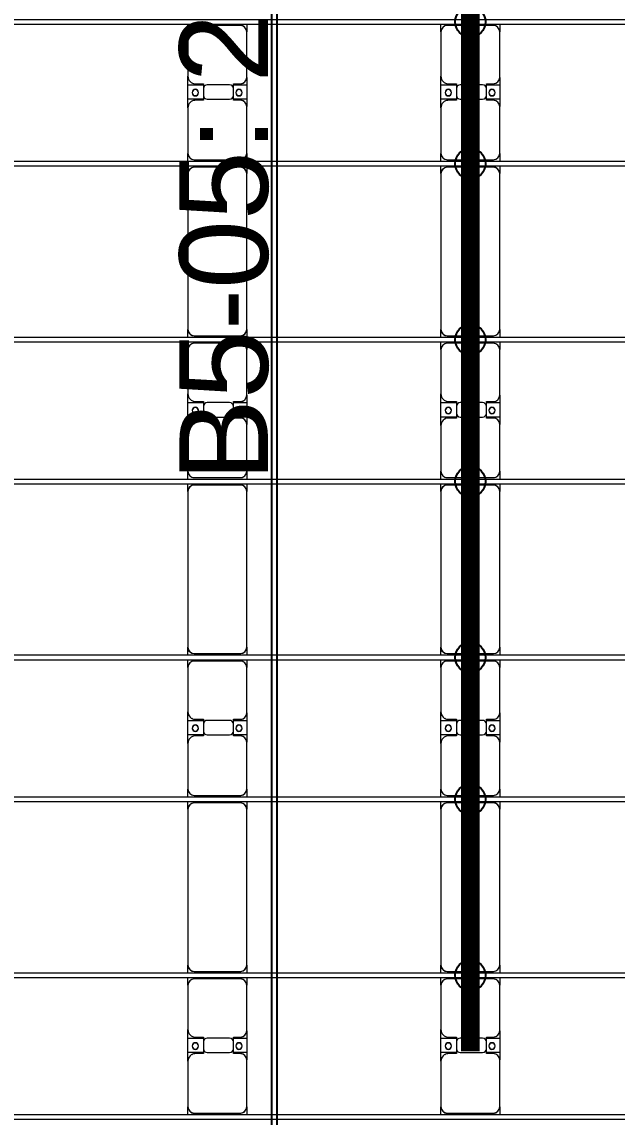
# Model space of a CAD drawing. Header units: millimetres. Extents: x -147246 to 112336, y -213734 to -86506.
# Drawn here: x 340 to 5045, y -188580 to -179930 of the extents above; entities that cross this region are included whole.
import ezdxf

# ---------------------------------------------------------------- set-up
doc = ezdxf.new("R2010")
doc.units = ezdxf.units.MM
doc.layers.add('A-GENM', color=13, linetype='Continuous', lineweight=9)
doc.layers.add('S-BEAM', color=12, linetype='Continuous', lineweight=9)
doc.layers.add('GC-GHI CHU', color=2, linetype='Continuous')
doc.layers.add('GC-HOP 40x60 GIA CUONG', color=1, linetype='Continuous')
doc.styles.add('GC_VN', font='arial.ttf')

# ---------------------------------------------------------------- blocks, each defined once
blk = doc.blocks.new('Dai phao do pin - DẢI PHAO ĐỠ PIN-V50-BỐ TRÍ KHUNG KẾT CẤU BÈ PIN 05')
at = {"layer": 'A-GENM', "color": 7}
for p, q in [((13258.5, 241.6), (13319.7, 241.6)), ((13269.7, 191.6), (13269.7, -173.4)), ((13679.7, 241.6), (13319.7, 241.6)), ((13679.7, 241.6), (13862.2, 241.6)), ((13739.7, 118.2), (13739.7, 181.6)), ((13747.8, 241.6), (13930.3, 241.6)), ((13747.8, 118.2), (13747.8, 241.6)), ((13862.2, 241.6), (13862.2, 118.2)), ((13870.3, 181.6), (13870.3, 118.2)), ((14280.3, 241.6), (13930.3, 241.6)), ((14280.3, 241.6), (14338.5, 241.6)), ((14330.3, -173.4), (14330.3, 191.6)), ((14378.5, 241.6), (14439.7, 241.6)), ((14389.7, 191.6), (14389.7, -173.4)), ((15670.3, 241.6), (14439.7, 241.6)), ((15670.3, 241.6), (15728.5, 241.6)), ((15720.3, -173.4), (15720.3, 191.6)), ((15768.5, 241.6), (15829.7, 241.6)), ((15779.7, 191.6), (15779.7, -173.4)), ((16189.7, 241.6), (15829.7, 241.6)), ((16189.7, 241.6), (16372.2, 241.6)), ((16249.7, 118.2), (16249.7, 181.6)), ((16257.8, 241.6), (16440.3, 241.6)), ((16257.8, 118.2), (16257.8, 241.6)), ((16372.2, 241.6), (16372.2, 118.2)), ((16380.3, 181.6), (16380.3, 118.2)), ((16790.3, 241.6), (16440.3, 241.6)), ((16790.3, 241.6), (16848.5, 241.6)), ((16840.3, -173.4), (16840.3, 191.6)), ((16888.5, 241.6), (16949.7, 241.6)), ((16899.7, 191.6), (16899.7, -173.4)), ((18180.3, 241.6), (16949.7, 241.6)), ((18180.3, 241.6), (18238.5, 241.6)), ((18230.3, -173.4), (18230.3, 191.6)), ((18278.5, 241.6), (18339.7, 241.6)), ((18289.7, 191.6), (18289.7, -173.4)), ((18699.7, 241.6), (18339.7, 241.6)), ((18699.7, 241.6), (18882.2, 241.6)), ((18759.7, 118.2), (18759.7, 181.6)), ((18767.8, 241.6), (18950.3, 241.6)), ((18767.8, 118.2), (18767.8, 241.6)), ((18882.2, 241.6), (18882.2, 118.2)), ((18890.3, 181.6), (18890.3, 118.2)), ((19300.3, 241.6), (18950.3, 241.6)), ((19300.3, 241.6), (19358.5, 241.6)), ((19350.3, -173.4), (19350.3, 191.6)), ((19398.5, 241.6), (19459.7, 241.6)), ((19409.7, 191.6), (19409.7, -173.4)), ((20690.3, 241.6), (19459.7, 241.6)), ((20690.3, 241.6), (20748.5, 241.6)), ((20740.3, -173.4), (20740.3, 191.6)), ((20788.5, 241.6), (20849.7, 241.6)), ((20799.7, 191.6), (20799.7, -173.4)), ((21209.7, 241.6), (20849.7, 241.6)), ((21209.7, 241.6), (21392.2, 241.6)), ((21269.7, 118.2), (21269.7, 181.6)), ((21277.8, 241.6), (21460.3, 241.6)), ((21277.8, 118.2), (21277.8, 241.6)), ((21392.2, 241.6), (21392.2, 118.2)), ((21400.3, 181.6), (21400.3, 118.2)), ((21810.3, 241.6), (21460.3, 241.6)), ((21810.3, 241.6), (21868.5, 241.6)), ((21860.3, -173.4), (21860.3, 191.6)), ((13832.2, 118.2), (13739.7, 118.2)), ((13747.8, 88.2), (13747.8, -88.2)), ((13870.3, 118.2), (13777.8, 118.2)), ((13862.2, -88.2), (13862.2, 88.2)), ((16342.2, 118.2), (16249.7, 118.2)), ((16257.8, 88.2), (16257.8, -88.2)), ((16380.3, 118.2), (16287.8, 118.2)), ((16372.2, -88.2), (16372.2, 88.2)), ((18852.2, 118.2), (18759.7, 118.2)), ((18767.8, 88.2), (18767.8, -88.2)), ((18890.3, 118.2), (18797.8, 118.2)), ((18882.2, -88.2), (18882.2, 88.2)), ((21362.2, 118.2), (21269.7, 118.2)), ((21277.8, 88.2), (21277.8, -88.2)), ((21400.3, 118.2), (21307.8, 118.2)), ((21392.2, -88.2), (21392.2, 88.2)), ((13739.7, -173.4), (13739.7, -118.2)), ((13739.7, -118.2), (13832.2, -118.2)), ((13747.8, -223.4), (13747.8, -118.2)), ((13777.8, -118.2), (13870.3, -118.2)), ((13862.2, -118.2), (13862.2, -223.4)), ((13870.3, -118.2), (13870.3, -173.4)), ((16249.7, -173.4), (16249.7, -118.2)), ((16249.7, -118.2), (16342.2, -118.2)), ((16257.8, -223.4), (16257.8, -118.2)), ((16287.8, -118.2), (16380.3, -118.2)), ((16372.2, -118.2), (16372.2, -223.4)), ((16380.3, -118.2), (16380.3, -173.4)), ((18759.7, -173.4), (18759.7, -118.2)), ((18759.7, -118.2), (18852.2, -118.2)), ((18767.8, -223.4), (18767.8, -118.2)), ((18797.8, -118.2), (18890.3, -118.2)), ((18882.2, -118.2), (18882.2, -223.4)), ((18890.3, -118.2), (18890.3, -173.4)), ((21269.7, -173.4), (21269.7, -118.2)), ((21269.7, -118.2), (21362.2, -118.2)), ((21277.8, -223.4), (21277.8, -118.2)), ((21307.8, -118.2), (21400.3, -118.2)), ((21392.2, -118.2), (21392.2, -223.4)), ((21400.3, -118.2), (21400.3, -173.4)), ((13319.7, -223.4), (13258.5, -223.4)), ((13319.7, -223.4), (13689.7, -223.4)), ((13862.2, -223.4), (13689.7, -223.4)), ((13920.3, -223.4), (13747.8, -223.4)), ((13920.3, -223.4), (14280.3, -223.4)), ((14338.5, -223.4), (14280.3, -223.4)), ((14439.7, -223.4), (14378.5, -223.4)), ((14439.7, -223.4), (15670.3, -223.4)), ((15728.5, -223.4), (15670.3, -223.4)), ((15829.7, -223.4), (15768.5, -223.4)), ((15829.7, -223.4), (16199.7, -223.4)), ((16372.2, -223.4), (16199.7, -223.4)), ((16430.3, -223.4), (16257.8, -223.4)), ((16430.3, -223.4), (16790.3, -223.4)), ((16848.5, -223.4), (16790.3, -223.4)), ((16949.7, -223.4), (16888.5, -223.4)), ((16949.7, -223.4), (18180.3, -223.4)), ((18238.5, -223.4), (18180.3, -223.4)), ((18339.7, -223.4), (18278.5, -223.4)), ((18339.7, -223.4), (18709.7, -223.4)), ((18882.2, -223.4), (18709.7, -223.4)), ((18940.3, -223.4), (18767.8, -223.4)), ((18940.3, -223.4), (19300.3, -223.4)), ((19358.5, -223.4), (19300.3, -223.4)), ((19459.7, -223.4), (19398.5, -223.4)), ((19459.7, -223.4), (20690.3, -223.4)), ((20748.5, -223.4), (20690.3, -223.4)), ((20849.7, -223.4), (20788.5, -223.4)), ((20849.7, -223.4), (21219.7, -223.4)), ((21392.2, -223.4), (21219.7, -223.4)), ((21450.3, -223.4), (21277.8, -223.4)), ((21450.3, -223.4), (21810.3, -223.4)), ((21868.5, -223.4), (21810.3, -223.4))]:
    blk.add_line(p, q, dxfattribs=at)
for centre, radius, start, end in [((13319.7, 191.6), 50, 90, 180), ((13319.7, 191.6), 50, 135, 180), ((13679.7, 181.6), 60, 0, 90), ((13679.7, 181.6), 60, 0, 30), ((13798.6, 183.2), 25, 360, 180), ((13798.6, 183.2), 25, 180, 0), ((13801.4, 183.2), 25, 0, 180), ((13801.4, 183.2), 25, 180, 360), ((13930.3, 181.6), 60, 90, 180), ((13930.3, 181.6), 60, 150, 180), ((14280.3, 191.6), 50, 0, 90), ((14280.3, 191.6), 50, 0, 45), ((14439.7, 191.6), 50, 90, 180), ((14439.7, 191.6), 50, 105, 180), ((15670.3, 191.6), 50, 360, 90), ((15670.3, 191.6), 50, 15, 90), ((15829.7, 191.6), 50, 90, 180), ((15829.7, 191.6), 50, 135, 180), ((16189.7, 181.6), 60, 0, 90), ((16189.7, 181.6), 60, 0, 30), ((16308.6, 183.2), 25, 360, 180), ((16308.6, 183.2), 25, 180, 0), ((16311.4, 183.2), 25, 0, 180), ((16311.4, 183.2), 25, 180, 0), ((16440.3, 181.6), 60, 90, 180), ((16440.3, 181.6), 60, 150, 180), ((16790.3, 191.6), 50, 0, 90), ((16790.3, 191.6), 50, 0, 45), ((16949.7, 191.6), 50, 90, 180), ((16949.7, 191.6), 50, 105, 180), ((18180.3, 191.6), 50, 360, 90), ((18180.3, 191.6), 50, 15, 90), ((18339.7, 191.6), 50, 90, 180), ((18339.7, 191.6), 50, 135, 180), ((18699.7, 181.6), 60, 360, 90), ((18699.7, 181.6), 60, 360, 30), ((18818.6, 183.2), 25, 0, 180), ((18818.6, 183.2), 25, 180, 0), ((18821.4, 183.2), 25, 360, 180), ((18821.4, 183.2), 25, 180, 0), ((18950.3, 181.6), 60, 90, 180), ((18950.3, 181.6), 60, 150, 180), ((19300.3, 191.6), 50, 0, 90), ((19300.3, 191.6), 50, 0, 45), ((19459.7, 191.6), 50, 90, 180), ((19459.7, 191.6), 50, 105, 180), ((20690.3, 191.6), 50, 360, 90), ((20690.3, 191.6), 50, 15, 90), ((20849.7, 191.6), 50, 90, 180), ((20849.7, 191.6), 50, 135, 180), ((21209.7, 181.6), 60, 0, 90), ((21209.7, 181.6), 60, 0, 30), ((21328.6, 183.2), 25, 360, 180), ((21328.6, 183.2), 25, 180, 0), ((21331.4, 183.2), 25, 360, 180), ((21331.4, 183.2), 25, 180, 0), ((21460.3, 181.6), 60, 90, 180), ((21460.3, 181.6), 60, 150, 180), ((21810.3, 191.6), 50, 0, 90), ((21810.3, 191.6), 50, 0, 45), ((13777.8, 88.2), 30, 90, 180), ((13832.2, 88.2), 30, 0, 90), ((16287.8, 88.2), 30, 90, 180), ((16342.2, 88.2), 30, 360, 90), ((18797.8, 88.2), 30, 90, 180), ((18852.2, 88.2), 30, 0, 90), ((21307.8, 88.2), 30, 90, 180), ((21362.2, 88.2), 30, 360, 90), ((13777.8, -88.2), 30, 180, 270), ((13798.6, -161.8), 25, 360, 180), ((13798.6, -161.8), 25, 180, 0), ((13801.4, -161.8), 25, 360, 180), ((13801.4, -161.8), 25, 180, 0), ((13832.2, -88.2), 30, 270, 360), ((16287.8, -88.2), 30, 180, 270), ((16308.6, -161.8), 25, 360, 180), ((16308.6, -161.8), 25, 180, 0), ((16311.4, -161.8), 25, 360, 180), ((16311.4, -161.8), 25, 180, 360), ((16342.2, -88.2), 30, 270, 360), ((18797.8, -88.2), 30, 180, 270), ((18818.6, -161.8), 25, 360, 180), ((18818.6, -161.8), 25, 180, 360), ((18821.4, -161.8), 25, 360, 180), ((18821.4, -161.8), 25, 180, 360), ((18852.2, -88.2), 30, 270, 0), ((21307.8, -88.2), 30, 180, 270), ((21328.6, -161.8), 25, 0, 180), ((21328.6, -161.8), 25, 180, 0), ((21331.4, -161.8), 25, 360, 180), ((21331.4, -161.8), 25, 180, 360), ((21362.2, -88.2), 30, 270, 360), ((13319.7, -173.4), 50, 180, 270), ((13319.7, -173.4), 50, 185.07151, 225), ((13689.7, -173.4), 50, 270, 360), ((13689.7, -173.4), 50, 315, 354.93066), ((13920.3, -173.4), 50, 180, 270), ((13920.3, -173.4), 50, 185.06873, 225), ((14280.3, -173.4), 50, 270, 360), ((14280.3, -173.4), 50, 315, 354.93339), ((14439.7, -173.4), 50, 180, 270), ((14439.7, -173.4), 50, 185.06633, 270), ((15670.3, -173.4), 50, 270, 360), ((15670.3, -173.4), 50, 285, 354.93983), ((15829.7, -173.4), 50, 180, 270), ((15829.7, -173.4), 50, 185.05989, 225), ((16199.7, -173.4), 50, 270, 360), ((16199.7, -173.4), 50, 315, 354.94228), ((16430.3, -173.4), 50, 180, 270), ((16430.3, -173.4), 50, 185.0571, 225), ((16790.3, -173.4), 50, 270, 0), ((16790.3, -173.4), 50, 315, 354.94502), ((16949.7, -173.4), 50, 180, 270), ((16949.7, -173.4), 50, 185.0547, 270), ((18180.3, -173.4), 50, 270, 360), ((18180.3, -173.4), 50, 285, 354.95146), ((18339.7, -173.4), 50, 180, 270), ((18339.7, -173.4), 50, 185.04826, 225), ((18709.7, -173.4), 50, 270, 360), ((18709.7, -173.4), 50, 315, 354.95391), ((18940.3, -173.4), 50, 180, 270), ((18940.3, -173.4), 50, 185.04548, 225), ((19300.3, -173.4), 50, 270, 0), ((19300.3, -173.4), 50, 315, 354.95665), ((19459.7, -173.4), 50, 180, 270), ((19459.7, -173.4), 50, 185.04307, 270), ((20690.3, -173.4), 50, 270, 0), ((20690.3, -173.4), 50, 285, 354.96309), ((20849.7, -173.4), 50, 180, 270), ((20849.7, -173.4), 50, 185.03663, 225), ((21219.7, -173.4), 50, 270, 0), ((21219.7, -173.4), 50, 315, 354.96554), ((21450.3, -173.4), 50, 180, 270), ((21450.3, -173.4), 50, 185.03385, 225), ((21810.3, -173.4), 50, 270, 0), ((21810.3, -173.4), 50, 315, 354.96828)]:
    blk.add_arc(centre, radius, start, end, dxfattribs=at)
blk = doc.blocks.new('Dai phao do pin - DẢI PHAO ĐỠ PIN-V51-BỐ TRÍ KHUNG KẾT CẤU BÈ PIN 05')
at = {"layer": 'A-GENM', "color": 7}
for p, q in [((13258.5, 241.6), (13319.7, 241.6)), ((13269.7, 191.6), (13269.7, -173.4)), ((13679.7, 241.6), (13319.7, 241.6)), ((13679.7, 241.6), (13862.2, 241.6)), ((13739.7, 118.2), (13739.7, 181.6)), ((13747.8, 241.6), (13930.3, 241.6)), ((13747.8, 118.2), (13747.8, 241.6)), ((13862.2, 241.6), (13862.2, 118.2)), ((13870.3, 181.6), (13870.3, 118.2)), ((14280.3, 241.6), (13930.3, 241.6)), ((14280.3, 241.6), (14338.5, 241.6)), ((14330.3, -173.4), (14330.3, 191.6)), ((14378.5, 241.6), (14439.7, 241.6)), ((14389.7, 191.6), (14389.7, -173.4)), ((15670.3, 241.6), (14439.7, 241.6)), ((15670.3, 241.6), (15728.5, 241.6)), ((15720.3, -173.4), (15720.3, 191.6)), ((15768.5, 241.6), (15829.7, 241.6)), ((15779.7, 191.6), (15779.7, -173.4)), ((16189.7, 241.6), (15829.7, 241.6)), ((16189.7, 241.6), (16372.2, 241.6)), ((16249.7, 118.2), (16249.7, 181.6)), ((16257.8, 241.6), (16440.3, 241.6)), ((16257.8, 118.2), (16257.8, 241.6)), ((16372.2, 241.6), (16372.2, 118.2)), ((16380.3, 181.6), (16380.3, 118.2)), ((16790.3, 241.6), (16440.3, 241.6)), ((16790.3, 241.6), (16848.5, 241.6)), ((16840.3, -173.4), (16840.3, 191.6)), ((16888.5, 241.6), (16949.7, 241.6)), ((16899.7, 191.6), (16899.7, -173.4)), ((18180.3, 241.6), (16949.7, 241.6)), ((18180.3, 241.6), (18238.5, 241.6)), ((18230.3, -173.4), (18230.3, 191.6)), ((18278.5, 241.6), (18339.7, 241.6)), ((18289.7, 191.6), (18289.7, -173.4)), ((18699.7, 241.6), (18339.7, 241.6)), ((18699.7, 241.6), (18882.2, 241.6)), ((18759.7, 118.2), (18759.7, 181.6)), ((18767.8, 241.6), (18950.3, 241.6)), ((18767.8, 118.2), (18767.8, 241.6)), ((18882.2, 241.6), (18882.2, 118.2)), ((18890.3, 181.6), (18890.3, 118.2)), ((19300.3, 241.6), (18950.3, 241.6)), ((19300.3, 241.6), (19358.5, 241.6)), ((19350.3, -173.4), (19350.3, 191.6)), ((19398.5, 241.6), (19459.7, 241.6)), ((19409.7, 191.6), (19409.7, -173.4)), ((20690.3, 241.6), (19459.7, 241.6)), ((20690.3, 241.6), (20748.5, 241.6)), ((20740.3, -173.4), (20740.3, 191.6)), ((20788.5, 241.6), (20849.7, 241.6)), ((20799.7, 191.6), (20799.7, -173.4)), ((21209.7, 241.6), (20849.7, 241.6)), ((21209.7, 241.6), (21392.2, 241.6)), ((21269.7, 118.2), (21269.7, 181.6)), ((21277.8, 241.6), (21460.3, 241.6)), ((21277.8, 118.2), (21277.8, 241.6)), ((21392.2, 241.6), (21392.2, 118.2)), ((21400.3, 181.6), (21400.3, 118.2)), ((21810.3, 241.6), (21460.3, 241.6)), ((21810.3, 241.6), (21868.5, 241.6)), ((21860.3, -173.4), (21860.3, 191.6)), ((13832.2, 118.2), (13739.7, 118.2)), ((13747.8, 88.2), (13747.8, -88.2)), ((13870.3, 118.2), (13777.8, 118.2)), ((13862.2, -88.2), (13862.2, 88.2)), ((16342.2, 118.2), (16249.7, 118.2)), ((16257.8, 88.2), (16257.8, -88.2)), ((16380.3, 118.2), (16287.8, 118.2)), ((16372.2, -88.2), (16372.2, 88.2)), ((18852.2, 118.2), (18759.7, 118.2)), ((18767.8, 88.2), (18767.8, -88.2)), ((18890.3, 118.2), (18797.8, 118.2)), ((18882.2, -88.2), (18882.2, 88.2)), ((21362.2, 118.2), (21269.7, 118.2)), ((21277.8, 88.2), (21277.8, -88.2)), ((21400.3, 118.2), (21307.8, 118.2)), ((21392.2, -88.2), (21392.2, 88.2)), ((13739.7, -173.4), (13739.7, -118.2)), ((13739.7, -118.2), (13832.2, -118.2)), ((13747.8, -223.4), (13747.8, -118.2)), ((13777.8, -118.2), (13870.3, -118.2)), ((13862.2, -118.2), (13862.2, -223.4)), ((13870.3, -118.2), (13870.3, -173.4)), ((16249.7, -173.4), (16249.7, -118.2)), ((16249.7, -118.2), (16342.2, -118.2)), ((16257.8, -223.4), (16257.8, -118.2)), ((16287.8, -118.2), (16380.3, -118.2)), ((16372.2, -118.2), (16372.2, -223.4)), ((16380.3, -118.2), (16380.3, -173.4)), ((18759.7, -173.4), (18759.7, -118.2)), ((18759.7, -118.2), (18852.2, -118.2)), ((18767.8, -223.4), (18767.8, -118.2)), ((18797.8, -118.2), (18890.3, -118.2)), ((18882.2, -118.2), (18882.2, -223.4)), ((18890.3, -118.2), (18890.3, -173.4)), ((21269.7, -173.4), (21269.7, -118.2)), ((21269.7, -118.2), (21362.2, -118.2)), ((21277.8, -223.4), (21277.8, -118.2)), ((21307.8, -118.2), (21400.3, -118.2)), ((21392.2, -118.2), (21392.2, -223.4)), ((21400.3, -118.2), (21400.3, -173.4)), ((13319.7, -223.4), (13258.5, -223.4)), ((13319.7, -223.4), (13689.7, -223.4)), ((13862.2, -223.4), (13689.7, -223.4)), ((13920.3, -223.4), (13747.8, -223.4)), ((13920.3, -223.4), (14280.3, -223.4)), ((14338.5, -223.4), (14280.3, -223.4)), ((14439.7, -223.4), (14378.5, -223.4)), ((14439.7, -223.4), (15670.3, -223.4)), ((15728.5, -223.4), (15670.3, -223.4)), ((15829.7, -223.4), (15768.5, -223.4)), ((15829.7, -223.4), (16199.7, -223.4)), ((16372.2, -223.4), (16199.7, -223.4)), ((16430.3, -223.4), (16257.8, -223.4)), ((16430.3, -223.4), (16790.3, -223.4)), ((16848.5, -223.4), (16790.3, -223.4)), ((16949.7, -223.4), (16888.5, -223.4)), ((16949.7, -223.4), (18180.3, -223.4)), ((18238.5, -223.4), (18180.3, -223.4)), ((18339.7, -223.4), (18278.5, -223.4)), ((18339.7, -223.4), (18709.7, -223.4)), ((18882.2, -223.4), (18709.7, -223.4)), ((18940.3, -223.4), (18767.8, -223.4)), ((18940.3, -223.4), (19300.3, -223.4)), ((19358.5, -223.4), (19300.3, -223.4)), ((19459.7, -223.4), (19398.5, -223.4)), ((19459.7, -223.4), (20690.3, -223.4)), ((20748.5, -223.4), (20690.3, -223.4)), ((20849.7, -223.4), (20788.5, -223.4)), ((20849.7, -223.4), (21219.7, -223.4)), ((21392.2, -223.4), (21219.7, -223.4)), ((21450.3, -223.4), (21277.8, -223.4)), ((21450.3, -223.4), (21810.3, -223.4)), ((21868.5, -223.4), (21810.3, -223.4))]:
    blk.add_line(p, q, dxfattribs=at)
for centre, radius, start, end in [((13319.7, 191.6), 50, 90, 180), ((13319.7, 191.6), 50, 135, 180), ((13679.7, 181.6), 60, 0, 90), ((13679.7, 181.6), 60, 0, 30), ((13798.6, 183.2), 25, 360, 180), ((13798.6, 183.2), 25, 180, 0), ((13801.4, 183.2), 25, 0, 180), ((13801.4, 183.2), 25, 180, 360), ((13930.3, 181.6), 60, 90, 180), ((13930.3, 181.6), 60, 150, 180), ((14280.3, 191.6), 50, 0, 90), ((14280.3, 191.6), 50, 0, 45), ((14439.7, 191.6), 50, 90, 180), ((14439.7, 191.6), 50, 105, 180), ((15670.3, 191.6), 50, 360, 90), ((15670.3, 191.6), 50, 15, 90), ((15829.7, 191.6), 50, 90, 180), ((15829.7, 191.6), 50, 135, 180), ((16189.7, 181.6), 60, 0, 90), ((16189.7, 181.6), 60, 0, 30), ((16308.6, 183.2), 25, 360, 180), ((16308.6, 183.2), 25, 180, 0), ((16311.4, 183.2), 25, 0, 180), ((16311.4, 183.2), 25, 180, 0), ((16440.3, 181.6), 60, 90, 180), ((16440.3, 181.6), 60, 150, 180), ((16790.3, 191.6), 50, 0, 90), ((16790.3, 191.6), 50, 0, 45), ((16949.7, 191.6), 50, 90, 180), ((16949.7, 191.6), 50, 105, 180), ((18180.3, 191.6), 50, 360, 90), ((18180.3, 191.6), 50, 15, 90), ((18339.7, 191.6), 50, 90, 180), ((18339.7, 191.6), 50, 135, 180), ((18699.7, 181.6), 60, 360, 90), ((18699.7, 181.6), 60, 360, 30), ((18818.6, 183.2), 25, 0, 180), ((18818.6, 183.2), 25, 180, 0), ((18821.4, 183.2), 25, 360, 180), ((18821.4, 183.2), 25, 180, 0), ((18950.3, 181.6), 60, 90, 180), ((18950.3, 181.6), 60, 150, 180), ((19300.3, 191.6), 50, 0, 90), ((19300.3, 191.6), 50, 0, 45), ((19459.7, 191.6), 50, 90, 180), ((19459.7, 191.6), 50, 105, 180), ((20690.3, 191.6), 50, 360, 90), ((20690.3, 191.6), 50, 15, 90), ((20849.7, 191.6), 50, 90, 180), ((20849.7, 191.6), 50, 135, 180), ((21209.7, 181.6), 60, 0, 90), ((21209.7, 181.6), 60, 0, 30), ((21328.6, 183.2), 25, 360, 180), ((21328.6, 183.2), 25, 180, 0), ((21331.4, 183.2), 25, 360, 180), ((21331.4, 183.2), 25, 180, 0), ((21460.3, 181.6), 60, 90, 180), ((21460.3, 181.6), 60, 150, 180), ((21810.3, 191.6), 50, 0, 90), ((21810.3, 191.6), 50, 0, 45), ((13777.8, 88.2), 30, 90, 180), ((13832.2, 88.2), 30, 0, 90), ((16287.8, 88.2), 30, 90, 180), ((16342.2, 88.2), 30, 360, 90), ((18797.8, 88.2), 30, 90, 180), ((18852.2, 88.2), 30, 0, 90), ((21307.8, 88.2), 30, 90, 180), ((21362.2, 88.2), 30, 360, 90), ((13777.8, -88.2), 30, 180, 270), ((13798.6, -161.8), 25, 360, 180), ((13798.6, -161.8), 25, 180, 0), ((13801.4, -161.8), 25, 360, 180), ((13801.4, -161.8), 25, 180, 0), ((13832.2, -88.2), 30, 270, 360), ((16287.8, -88.2), 30, 180, 270), ((16308.6, -161.8), 25, 360, 180), ((16308.6, -161.8), 25, 180, 0), ((16311.4, -161.8), 25, 360, 180), ((16311.4, -161.8), 25, 180, 360), ((16342.2, -88.2), 30, 270, 360), ((18797.8, -88.2), 30, 180, 270), ((18818.6, -161.8), 25, 360, 180), ((18818.6, -161.8), 25, 180, 360), ((18821.4, -161.8), 25, 360, 180), ((18821.4, -161.8), 25, 180, 360), ((18852.2, -88.2), 30, 270, 0), ((21307.8, -88.2), 30, 180, 270), ((21328.6, -161.8), 25, 0, 180), ((21328.6, -161.8), 25, 180, 0), ((21331.4, -161.8), 25, 360, 180), ((21331.4, -161.8), 25, 180, 360), ((21362.2, -88.2), 30, 270, 360), ((13319.7, -173.4), 50, 180, 270), ((13319.7, -173.4), 50, 180, 225), ((13689.7, -173.4), 50, 270, 360), ((13689.7, -173.4), 50, 315, 360), ((13920.3, -173.4), 50, 180, 270), ((13920.3, -173.4), 50, 180, 225), ((14280.3, -173.4), 50, 270, 360), ((14280.3, -173.4), 50, 315, 360), ((14439.7, -173.4), 50, 180, 270), ((14439.7, -173.4), 50, 180, 270), ((15670.3, -173.4), 50, 270, 360), ((15670.3, -173.4), 50, 285, 360), ((15829.7, -173.4), 50, 180, 270), ((15829.7, -173.4), 50, 180, 225), ((16199.7, -173.4), 50, 270, 360), ((16199.7, -173.4), 50, 315, 0), ((16430.3, -173.4), 50, 180, 270), ((16430.3, -173.4), 50, 180, 225), ((16790.3, -173.4), 50, 270, 0), ((16790.3, -173.4), 50, 315, 0), ((16949.7, -173.4), 50, 180, 270), ((16949.7, -173.4), 50, 180, 270), ((18180.3, -173.4), 50, 270, 360), ((18180.3, -173.4), 50, 285, 360), ((18339.7, -173.4), 50, 180, 270), ((18339.7, -173.4), 50, 180, 225), ((18709.7, -173.4), 50, 270, 360), ((18709.7, -173.4), 50, 315, 360), ((18940.3, -173.4), 50, 180, 270), ((18940.3, -173.4), 50, 180, 225), ((19300.3, -173.4), 50, 270, 0), ((19300.3, -173.4), 50, 315, 0), ((19459.7, -173.4), 50, 180, 270), ((19459.7, -173.4), 50, 180, 270), ((20690.3, -173.4), 50, 270, 0), ((20690.3, -173.4), 50, 285, 360), ((20849.7, -173.4), 50, 180, 270), ((20849.7, -173.4), 50, 180, 225), ((21219.7, -173.4), 50, 270, 0), ((21219.7, -173.4), 50, 315, 360), ((21450.3, -173.4), 50, 180, 270), ((21450.3, -173.4), 50, 180, 225), ((21810.3, -173.4), 50, 270, 0), ((21810.3, -173.4), 50, 315, 360)]:
    blk.add_arc(centre, radius, start, end, dxfattribs=at)
blk = doc.blocks.new('Dầm C52 - Dầm C52-18923-BỐ TRÍ KHUNG KẾT CẤU BÈ PIN 05')
at = {"layer": 'S-BEAM', "color": 1}
for p, q in [((-52556.1, 20), (52556.1, 20)), ((52556.1, -20), (-52556.1, -20))]:
    blk.add_line(p, q, dxfattribs=at)
blk = doc.blocks.new('Dầm C52 - Hộp 40x60-25906-BỐ TRÍ KHUNG KẾT CẤU BÈ PIN 05')
at = {"layer": 'S-BEAM', "color": 3, "lineweight": 25}
for p, q in [((-55977.2, 20), (55977.2, 20)), ((55977.2, -20), (-55977.2, -20))]:
    blk.add_line(p, q, dxfattribs=at)
blk = doc.blocks.new('HOBANMONG_BEPIN 5_rvt-1-BỐ TRÍ KHUNG KẾT CẤU BÈ PIN 05')
at = {"layer": 'A-GENM', "color": 3, "lineweight": 25, "rotation": 89.99977101252024}
for name, p in [('Dai phao do pin - DẢI PHAO ĐỠ PIN-V50-BỐ TRÍ KHUNG KẾT CẤU BÈ PIN 05', (1894.1, -201818.3)), ('Dai phao do pin - DẢI PHAO ĐỠ PIN-V51-BỐ TRÍ KHUNG KẾT CẤU BÈ PIN 05', (3894.1, -201818.3))]:
    blk.add_blockref(name, p, dxfattribs=at)
at = {"layer": 'S-BEAM', "color": 3, "lineweight": 25}
for name, p, rotation in [('Dầm C52 - Hộp 40x60-25906-BỐ TRÍ KHUNG KẾT CẤU BÈ PIN 05', (2335.8, -148542.1), 269.9997710125197), ('Dầm C52 - Dầm C52-18923-BỐ TRÍ KHUNG KẾT CẤU BÈ PIN 05', (-44162, -179929.7), 179.9997710135151), ('Dầm C52 - Dầm C52-18923-BỐ TRÍ KHUNG KẾT CẤU BÈ PIN 05', (-44162, -181049.7), 179.9997710135151), ('Dầm C52 - Dầm C52-18923-BỐ TRÍ KHUNG KẾT CẤU BÈ PIN 05', (-44162, -182439.7), 179.9997710135151), ('Dầm C52 - Dầm C52-18923-BỐ TRÍ KHUNG KẾT CẤU BÈ PIN 05', (-44162, -183559.7), 179.9997710135151), ('Dầm C52 - Dầm C52-18923-BỐ TRÍ KHUNG KẾT CẤU BÈ PIN 05', (-44162, -184949.7), 179.9997710135151), ('Dầm C52 - Dầm C52-18923-BỐ TRÍ KHUNG KẾT CẤU BÈ PIN 05', (-44162, -186069.7), 179.9997710135151), ('Dầm C52 - Dầm C52-18923-BỐ TRÍ KHUNG KẾT CẤU BÈ PIN 05', (-44162, -187459.7), 179.9997710135151), ('Dầm C52 - Dầm C52-18923-BỐ TRÍ KHUNG KẾT CẤU BÈ PIN 05', (-44162, -188579.7), 179.9997710135151)]:
    blk.add_blockref(name, p, dxfattribs=dict(at, rotation=rotation))

msp = doc.modelspace()

# ---------------------------------------------------------------- linework, layer by layer
at = {"layer": 'GC-HOP 40x60 GIA CUONG', "const_width": 150}
msp.add_lwpolyline([(3885.1, -188060.2), (3885.1, -173060.2)], dxfattribs=at)
at = {"layer": 'GC-HOP 40x60 GIA CUONG'}
for centre in [(3885.1, -179929.7), (3885.1, -181049.7), (3885.1, -182439.7), (3885.1, -183559.7), (3885.1, -184949.7), (3885.1, -186069.7), (3885.1, -187459.7)]:
    msp.add_circle(centre, 120, dxfattribs=at)

# ---------------------------------------------------------------- block references
at = {"lineweight": 5}
msp.add_blockref('HOBANMONG_BEPIN 5_rvt-1-BỐ TRÍ KHUNG KẾT CẤU BÈ PIN 05', (0, 0), dxfattribs=at)

# ---------------------------------------------------------------- texts
at = {"layer": 'GC-GHI CHU', "style": 'GC_VN'}
msp.add_text('B5-05: 2×15,0 m', height=700, rotation=90, dxfattribs=at).set_placement((2285.1, -183560.2))

doc.saveas('drawing.dxf')
